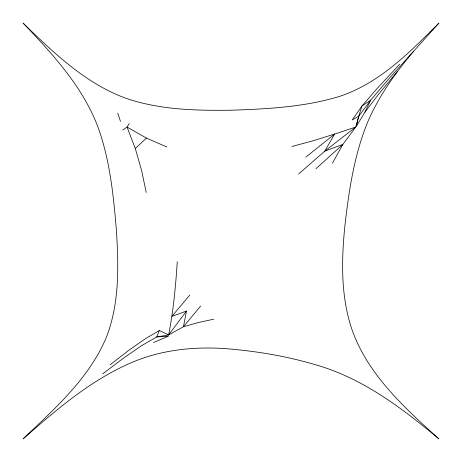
<?xml version="1.0" encoding="UTF-8"?>
<svg xmlns="http://www.w3.org/2000/svg" width="462" height="462" viewBox="0 0 462 462"><rect width="100%" height="100%" fill="white"/><g stroke="black" fill="none" stroke-linecap="round" stroke-linejoin="round"><path stroke-width="0.69" d="M177.264 261.717C175.687 286.255 173.371 310.799 168.63 334.95L156.699 336.931L141.274 345.865L123.481 358.142L102.68 373.885M189.772 295.091L171.928 316.32L186.457 311.088L183.46 326.732L168.63 334.95L159.367 330.503L145.663 338.571L129.331 349.884L110.152 364.778M399.728 64.218L377.437 88.15L361.81 106.191L358.795 116.164L356.335 126.397L364.911 112.197L370.715 100.098L388.334 79.395L438.9 23.1C409.742 52.35 379.29 83.42 339.01 96.57C304.233 107.074 267.66 108.957 231.572 110.21C195.79 110.684 159.153 109.916 125.017 97.956C84.8 82.935 53.309 52.472 23.1 23.1C52.264 53.702 81.941 85.753 97.494 125.774C109.76 158.928 113.398 194.387 116.32 229.377C118.636 265.13 119.675 302.223 106.774 336.272C89.732 378.003 54.903 408.46 23.1 438.9C55.688 410.343 89.102 381.346 129.129 363.669C159.708 349.901 193.78 346.223 226.981 348.752C258.431 351.328 289.726 356.733 319.9 366.06C365.032 379.943 403.141 409.049 438.9 438.9C404.308 407.542 367.515 374.411 351.784 329.031C340.754 296.055 341.418 260.73 344.814 226.542C348.839 190.962 354.135 155.007 367.844 121.685C379.088 95.79 395.536 72.615 413.704 51.149M358.795 116.164L352.2 119.958L361.81 106.191L370.715 100.098L358.795 116.164L355.74 127.05L342.908 144.352L332.392 163.253M159.367 330.503L156.699 336.931L168.439 336.186L153.476 342.579M129.25 123.597L127.05 127.05L122.823 129.995M168.63 334.95L186.457 311.088M364.911 112.197L378.805 93.971L397.482 71.35M200.623 306.052L183.46 326.732L198.377 322.516L213.71 319.196M146.223 192.469L141.667 170.715L135.285 148.493L146.414 138.08L166.811 146.974M315.921 168.74L342.908 144.352L324.734 151.166L298.648 173.966M305.85 157.109L334.655 134.055L355.74 127.05L324.734 151.166L334.655 134.055L313.271 140.731L291.868 146.5M146.414 138.08L127.05 127.05L135.285 148.493M117.712 113.075L120.484 121.379"/></g></svg>
